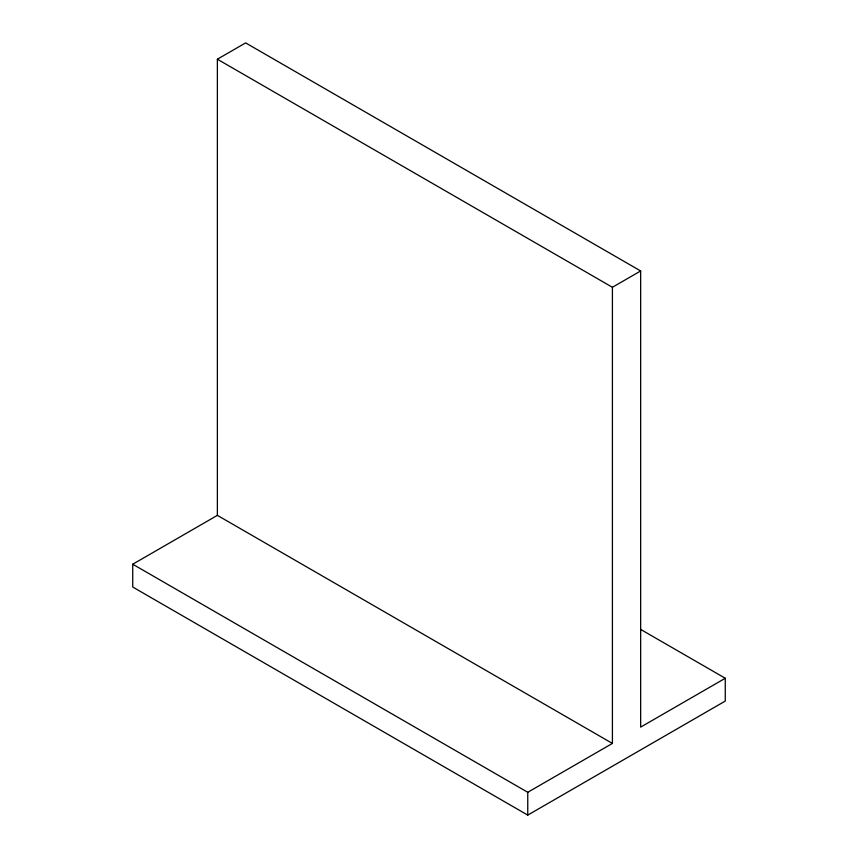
<?xml version="1.0" encoding="UTF-8"?>
<svg xmlns="http://www.w3.org/2000/svg" width="858" height="858" viewBox="0 0 858 858"><rect width="100%" height="100%" fill="white"/><g stroke="black" fill="none" stroke-linecap="round" stroke-linejoin="round"><path stroke-width="1.29" d="M217.374 59.213L245.635 42.9L640.658 270.967L640.658 727.112L725.267 678.26L725.267 701.061L527.756 815.1L132.733 587.033L132.733 564.221L217.374 515.358L612.408 743.425L612.408 287.28L217.374 59.213L217.374 515.358M612.408 287.28L640.658 270.967M132.733 564.221L527.756 792.288L612.408 743.425M640.701 629.44L725.267 678.26M527.756 792.288L527.756 815.1"/></g></svg>
